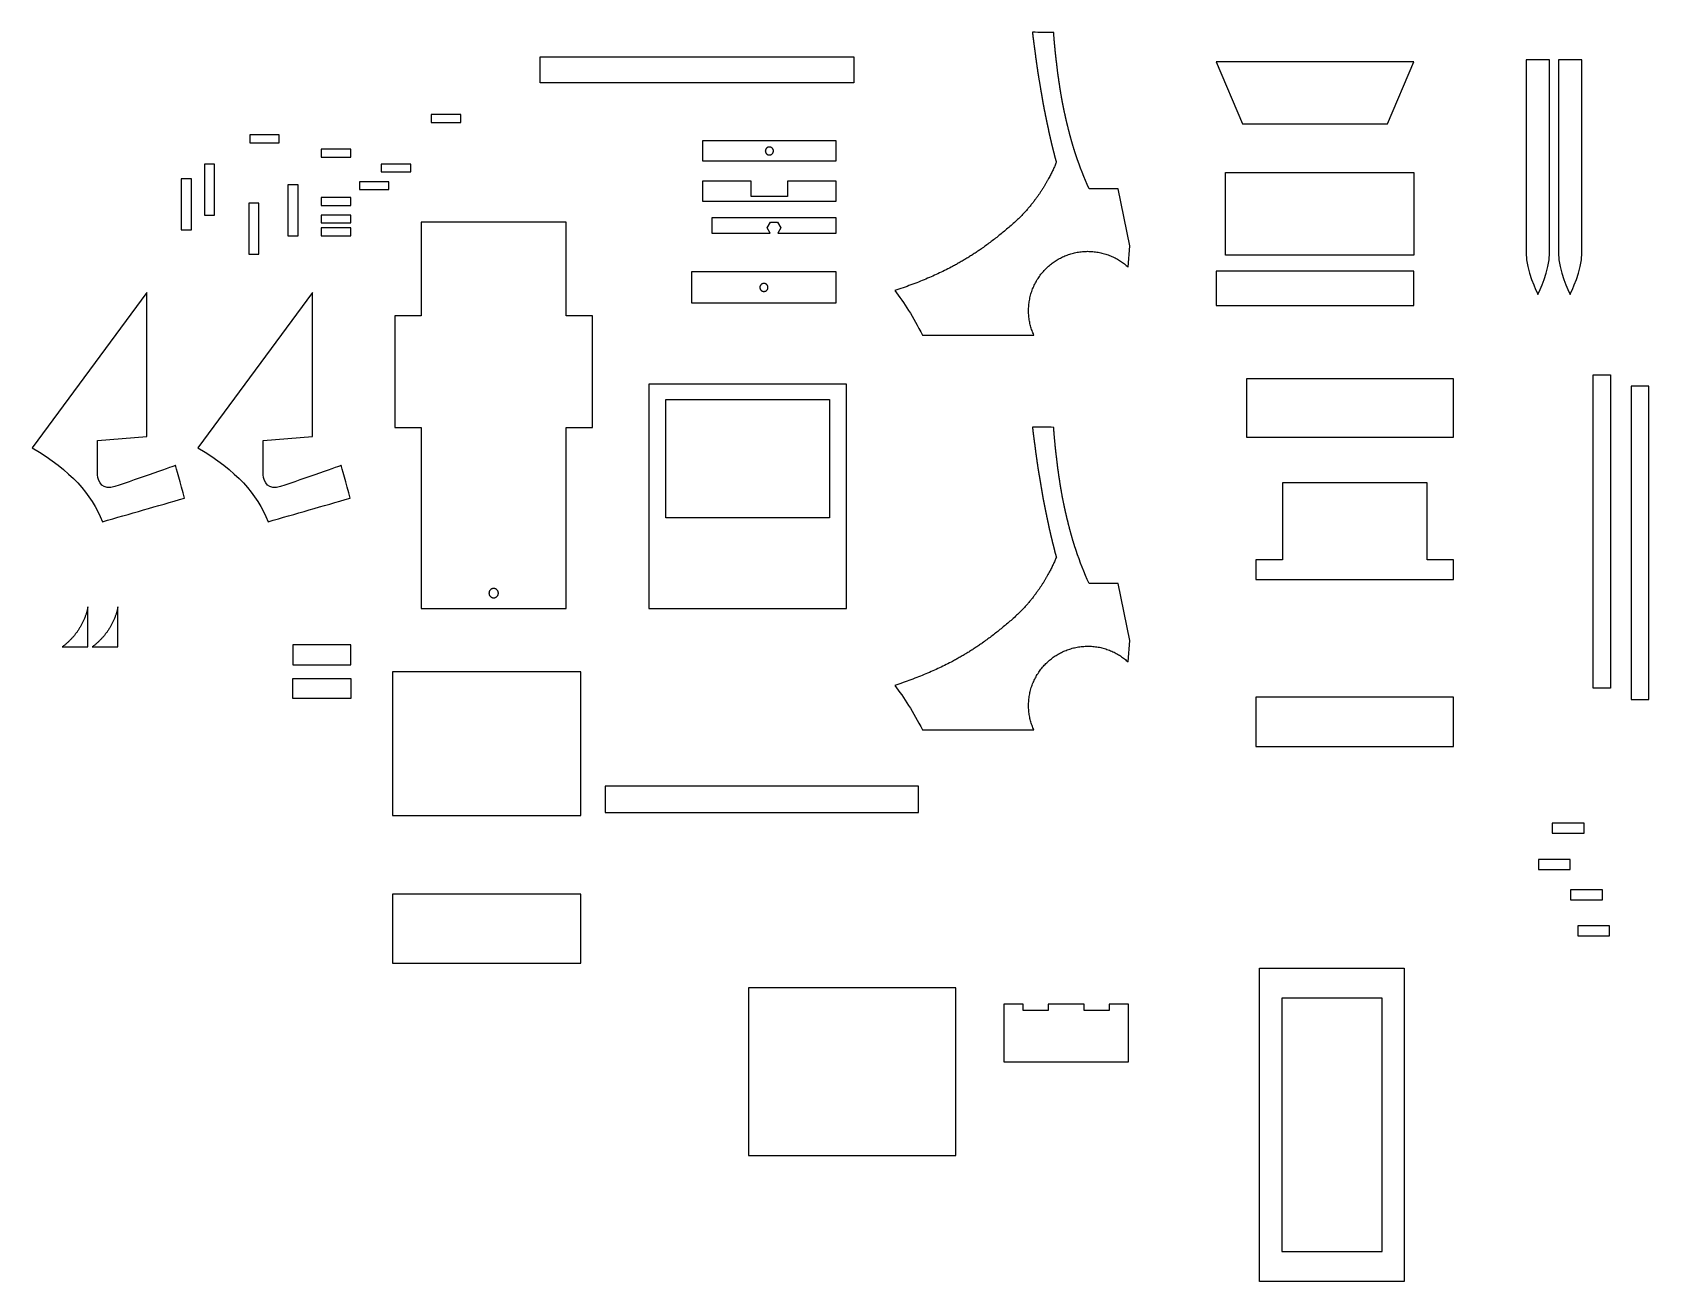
# Model space of a CAD drawing. Header units: millimetres. Extents: x 722 to 1756, y -131 to 669.
import ezdxf

# ---------------------------------------------------------------- set-up
doc = ezdxf.new("R2010")
doc.units = ezdxf.units.MM
doc.layers.add('Default', color=18, linetype='Continuous')

msp = doc.modelspace()

# ---------------------------------------------------------------- linework, layer by layer
at = {"layer": 'Default'}
for p, q in [((1291.1, 475), (1362.4, 475)), ((1291.1, 222.3), (1362.4, 222.3))]:
    msp.add_line(p, q, dxfattribs=at)
for points in [[(1247.2, 636.4), (1046.6, 636.4), (1046.6, 653.1), (1247.2, 653.1)], [(1605.6, 649.9), (1479, 649.9), (1496, 610.1), (1588.6, 610.1)], [(976.9, 616.1), (976.9, 611.1), (995.8, 611.1), (995.8, 616.1)], [(860.7, 603), (860.7, 598), (879.5, 598), (879.5, 603)], [(925.3, 593.9), (906.5, 593.9), (906.5, 588.9), (925.3, 588.9)], [(1150.4, 599.2), (1150.4, 586.5), (1236, 586.5), (1236, 599.2)], [(831.8, 584.3), (831.8, 551.7), (838.2, 551.7), (838.2, 584.3)], [(944.9, 584.4), (944.9, 579.4), (963.7, 579.4), (963.7, 584.4)], [(816.9, 574.9), (816.9, 542.3), (823.4, 542.3), (823.4, 574.9)], [(885.2, 571.1), (885.2, 538.5), (891.6, 538.5), (891.6, 571.1)], [(930.9, 573.1), (930.9, 568.1), (949.8, 568.1), (949.8, 573.1)], [(1236, 573.4), (1204.8, 573.4), (1204.8, 563.7), (1181.6, 563.7), (1181.6, 573.4), (1150.4, 573.4), (1150.4, 560.7), (1236, 560.7)], [(860.1, 559.4), (860.1, 526.8), (866.6, 526.8), (866.6, 559.4)], [(925.3, 562.9), (906.5, 562.9), (906.5, 557.9), (925.3, 557.9)], [(925.3, 551.7), (906.5, 551.7), (906.5, 546.7), (925.3, 546.7)], [(1198.4, 547.3), (1200.6, 543.5), (1198.6, 540.1), (1236, 540.1), (1236, 549.9), (1156.4, 549.9), (1156.4, 540.1), (1193.8, 540.1), (1191.8, 543.5), (1194, 547.3)], [(925.3, 543.5), (906.5, 543.5), (906.5, 538.5), (925.3, 538.5)], [(970.5, 487.3), (953.5, 487.3), (953.5, 415.9), (970.5, 415.9), (970.5, 300), (1063.1, 300), (1063.1, 415.9), (1080.1, 415.9), (1080.1, 487.3), (1063.1, 487.3), (1063.1, 547.2), (970.5, 547.2)], [(1143.4, 495.6), (1236, 495.6), (1236, 515.4), (1143.4, 515.4)], [(1498.5, 446.9), (1498.5, 409.7), (1631, 409.7), (1631, 446.9)], [(1720.2, 449.5), (1731.4, 449.5), (1731.4, 248.9), (1720.2, 248.9)], [(1116, 300), (1242.5, 300), (1242.5, 443.6), (1116, 443.6)], [(1744.6, 442.3), (1744.6, 241.7), (1755.8, 241.7), (1755.8, 442.3)], [(1126.9, 357.9), (1126.9, 433.8), (1231.6, 433.8), (1231.6, 357.9)], [(1631, 331.1), (1614, 331.1), (1614, 349.6), (1614, 350.4), (1614, 380.3), (1521.5, 380.3), (1521.5, 350.4), (1521.5, 349.6), (1521.5, 331.1), (1504.5, 331.1), (1504.5, 318.6), (1567.7, 318.6), (1631, 318.6)], [(925.3, 276.7), (888.3, 276.7), (888.3, 263.9), (925.3, 263.9)], [(1072.6, 167.5), (1072.6, 259.5), (952.1, 259.5), (952.1, 167.5)], [(925.3, 242.4), (888.3, 242.4), (888.3, 255.1), (925.3, 255.1)], [(1631, 243.2), (1504.5, 243.2), (1504.5, 224.7), (1504.5, 211.7), (1631, 211.7), (1631, 224.7)], [(1088.1, 169.5), (1288.7, 169.5), (1288.7, 186.3), (1088.1, 186.3)], [(1694, 162.6), (1694, 156.1), (1714.5, 156.1), (1714.5, 162.6)], [(1685.2, 139.3), (1685.2, 132.9), (1705.6, 132.9), (1705.6, 139.3)], [(1072.6, 73), (1072.6, 117.1), (952.1, 117.1), (952.1, 73)], [(1705.8, 120), (1705.8, 113.6), (1726.3, 113.6), (1726.3, 120)], [(1710.4, 96.8), (1710.4, 90.4), (1730.8, 90.4), (1730.8, 96.8)], [(1599.3, 69.8), (1599.3, -130.8), (1506.8, -130.8), (1506.8, 69.8)], [(1312.4, 57.3), (1179.8, 57.3), (1179.8, -50), (1312.4, -50)], [(1422.9, 46.8), (1410.7, 46.8), (1410.7, 42.8), (1394.7, 42.8), (1394.7, 46.8), (1371.5, 46.8), (1371.5, 42.8), (1355.5, 42.8), (1355.5, 46.8), (1343.3, 46.8), (1343.3, 9.8), (1422.9, 9.8)], [(1585.2, 50.6), (1521, 50.6), (1521, -111.6), (1585.2, -111.6)]]:
    msp.add_lwpolyline(points, close=True, dxfattribs=at)
for points in [[(1692.4, 527.5), (1692.4, 651), (1677.4, 651), (1677.4, 527.5)], [(1713, 527.5), (1713, 651), (1698, 651), (1698, 527.5)], [(1422.7, 518.5), (1423.9, 532.1), (1416.3, 568.6), (1397.8, 568.6)], [(763.4, 385.6), (763.4, 407.4), (794.8, 410.1), (794.8, 502.1), (721.6, 402.7)], [(869.4, 385.6), (869.4, 407.4), (900.8, 410.1), (900.8, 502.1), (827.6, 402.7)], [(1422.7, 265.8), (1423.9, 279.4), (1416.3, 315.9), (1397.8, 315.9)], [(740.8, 275.4), (757.2, 275.4), (757.2, 301)], [(760, 275.4), (776.4, 275.4), (776.4, 301)]]:
    msp.add_lwpolyline(points, dxfattribs=at)
for points, degree in [([(1375.1, 668.6), (1370.6, 668.7), (1366, 668.7), (1361.5, 668.7)], 3), ([(1397.8, 568.6), (1394.6, 575.6), (1391.9, 582.6), (1389.5, 589.7)], 3), ([(1376.8, 585.5), (1376.8, 585.5), (1376.8, 585.5), (1376.8, 585.5)], 3), ([(1485, 526.2), (1485, 531.5), (1485, 579), (1485, 579)], 3), ([(1485, 579), (1545.3, 579), (1605.6, 579)], 2), ([(1605.6, 579), (1605.6, 579), (1605.6, 531.5), (1605.6, 526.2)], 3), ([(1677.4, 527.5), (1677.4, 516.3), (1684.2, 502.5), (1684.9, 501)], 3), ([(1684.9, 501), (1685.7, 502.5), (1692.4, 516.3), (1692.4, 527.5)], 3), ([(1698, 527.5), (1698, 516.3), (1704.7, 502.5), (1705.5, 501)], 3), ([(1705.5, 501), (1706.2, 502.5), (1713, 516.3), (1713, 527.5)], 3), ([(1605.6, 526.2), (1545.3, 526.2), (1485, 526.2)], 2), ([(1479, 515.8), (1479, 515.1), (1479, 503), (1479, 493.9)], 3), ([(1605.6, 515.8), (1542.3, 515.8), (1479, 515.8)], 2), ([(1605.6, 493.9), (1605.6, 503), (1605.6, 515.1), (1605.6, 515.8)], 3), ([(1273.4, 503.4), (1279.4, 495.8), (1285.2, 486.5), (1291.1, 475)], 3), ([(1479, 493.9), (1542.3, 493.9), (1605.6, 493.9)], 2), ([(1375.1, 415.9), (1370.6, 416), (1366, 416), (1361.5, 416)], 3), ([(721.6, 402.7), (746.6, 388), (759.1, 373.4), (766.5, 355.5)], 3), ([(827.6, 402.7), (852.6, 388), (865.1, 373.4), (872.5, 355.5)], 3), ([(774.4, 378), (767, 375.4), (763.4, 380.7), (763.4, 385.6)], 3), ([(813.3, 391.5), (813.3, 391.5), (789.2, 383.1), (774.4, 378)], 3), ([(819, 370.6), (816.6, 379.5), (813.5, 390.8), (813.3, 391.5)], 3), ([(880.4, 378), (873, 375.4), (869.4, 380.7), (869.4, 385.6)], 3), ([(919.3, 391.5), (919.3, 391.5), (895.2, 383.1), (880.4, 378)], 3), ([(925, 370.6), (922.6, 379.5), (919.5, 390.8), (919.3, 391.5)], 3), ([(766.5, 355.5), (784, 360.5), (801.5, 365.6), (819, 370.6)], 3), ([(872.5, 355.5), (890, 360.5), (907.5, 365.6), (925, 370.6)], 3), ([(1376.8, 332.8), (1376.8, 332.8), (1376.8, 332.8), (1376.8, 332.8)], 3), ([(1397.8, 315.9), (1394.6, 322.9), (1391.9, 329.9), (1389.5, 337)], 3), ([(1273.4, 250.7), (1279.4, 243.1), (1285.2, 233.8), (1291.1, 222.3)], 3)]:
    msp.add_open_spline(points, degree=degree, dxfattribs=at)
for points, weights, degree, knots in [([(1361.5, 668.7), (1362, 664.3), (1362.6, 660), (1363.2, 655.6), (1363.7, 651.3), (1364.4, 646.9), (1365, 642.6), (1365.7, 638.4), (1366.4, 634.3), (1367.1, 630.1), (1367.5, 628), (1367.8, 625.8), (1368.2, 623.6), (1368.8, 620.4), (1369.5, 617.1), (1370.1, 613.9), (1370.6, 611.7), (1371, 609.5), (1371.5, 607.4), (1371.9, 605.2), (1372.4, 603.1), (1372.9, 600.9), (1373.4, 598.8), (1373.9, 596.7), (1374.4, 594.5), (1375, 592.4), (1375.5, 590.3), (1376, 588.2), (1376.3, 587.3), (1376.5, 586.4), (1376.8, 585.5)], [1, 0.980410893547, 0.961205520186, 0.942376362928, 0.942376362928, 0.942376362928, 0.942376362928, 0.942376362928, 0.942376362928, 0.942376362928, 0.942376362928, 0.942376362928, 0.942376362928, 0.942376362928, 0.942376362928, 0.942376362928, 0.942376362928, 0.942376362928, 0.942376362928, 0.942376362928, 0.942376362928, 0.942376362928, 0.942376362928, 0.942376362928, 0.942376362928, 0.942376362928, 0.942376362928, 0.942376362928, 0.961205520186, 0.980410893547, 1], 3, [700.179268, 700.179268, 700.179268, 700.179268, 713.399429, 713.399429, 713.399429, 726.650965, 726.650965, 726.650965, 739.322156, 739.322156, 739.322156, 745.92883, 745.92883, 745.92883, 755.920831, 755.920831, 755.920831, 762.552125, 762.552125, 762.552125, 769.183411, 769.183411, 769.183411, 775.795549, 775.795549, 775.795549, 782.356641, 782.356641, 782.356641, 785.195129, 785.195129, 785.195129, 785.195129]), ([(1389.5, 589.7), (1389.2, 590.7), (1388.8, 591.7), (1388.5, 592.7), (1387.2, 596.8), (1386, 600.9), (1385, 605), (1383.9, 609.2), (1382.9, 613.4), (1382, 617.6), (1381.1, 621.8), (1380.3, 626), (1379.6, 630.3), (1378.9, 634.5), (1378.3, 638.8), (1377.7, 643), (1377.2, 647.3), (1376.7, 651.5), (1376.2, 655.8), (1375.8, 660.1), (1375.4, 664.3), (1375.1, 668.6)], [1, 0.980410893547, 0.961205520186, 0.942376362928, 0.942376362928, 0.942376362928, 0.942376362928, 0.942376362928, 0.942376362928, 0.942376362928, 0.942376362928, 0.942376362928, 0.942376362928, 0.942376362928, 0.942376362928, 0.942376362928, 0.942376362928, 0.942376362928, 0.942376362928, 0.961205520186, 0.980410893547, 1], 3, [605.866034, 605.866034, 605.866034, 605.866034, 608.996205, 608.996205, 608.996205, 621.919883, 621.919883, 621.919883, 634.880619, 634.880619, 634.880619, 647.819823, 647.819823, 647.819823, 660.735506, 660.735506, 660.735506, 673.652247, 673.652247, 673.652247, 686.587001, 686.587001, 686.587001, 686.587001]), ([(1195.7, 593.5), (1196.4, 591), (1193.9, 590.3), (1191.4, 589.6), (1190.7, 592.1), (1190, 594.5), (1192.5, 595.2), (1195, 595.9), (1195.7, 593.5)], [1, 0.707106781187, 1, 0.707106781187, 1, 0.707106781187, 1, 0.707106781187, 1], 2, [-16.120041, -16.120041, -16.120041, -12.090031, -12.090031, -8.060021, -8.060021, -4.03001, -4.03001, 0, 0, 0]), ([(1376.8, 585.5), (1371.4, 572.6), (1362.7, 557.9), (1347.5, 544.8), (1326.1, 526.4), (1306.9, 514.6), (1273.4, 503.4)], [1, 0.980410893547, 0.961205520186, 0.942376362928, 0.961205520186, 0.980410893547, 1], 3, [785.195255, 785.195255, 785.195255, 785.195255, 785.710514, 785.710514, 785.710514, 786.438479, 786.438479, 786.438479, 786.438479]), ([(1362.4, 475), (1349.6, 503.3), (1374.8, 521.4), (1400, 539.5), (1422.7, 518.5)], [1, 0.773968287846, 1, 0.773968287846, 1], 2, [857.99422, 857.99422, 857.99422, 909.696693, 909.696693, 961.399166, 961.399166, 961.399166]), ([(1192.3, 505.4), (1192.3, 502.9), (1189.7, 502.9), (1187.1, 502.9), (1187.1, 505.4), (1187.1, 508), (1189.7, 508), (1192.3, 508), (1192.3, 505.4)], [1, 0.707106781187, 1, 0.707106781187, 1, 0.707106781187, 1, 0.707106781187, 1], 2, [-18.849556, -18.849556, -18.849556, -14.137167, -14.137167, -9.424778, -9.424778, -4.712389, -4.712389, 0, 0, 0]), ([(1361.5, 416), (1362, 411.6), (1362.6, 407.3), (1363.2, 402.9), (1363.7, 398.6), (1364.4, 394.2), (1365, 389.9), (1365.7, 385.7), (1366.4, 381.6), (1367.1, 377.4), (1367.5, 375.2), (1367.8, 373.1), (1368.2, 370.9), (1368.8, 367.7), (1369.5, 364.4), (1370.1, 361.2), (1370.6, 359), (1371, 356.8), (1371.5, 354.7), (1371.9, 352.5), (1372.4, 350.4), (1372.9, 348.2), (1373.4, 346.1), (1373.9, 344), (1374.4, 341.8), (1375, 339.7), (1375.5, 337.6), (1376, 335.5), (1376.3, 334.6), (1376.5, 333.7), (1376.8, 332.8)], [1, 0.980410893547, 0.961205520186, 0.942376362928, 0.942376362928, 0.942376362928, 0.942376362928, 0.942376362928, 0.942376362928, 0.942376362928, 0.942376362928, 0.942376362928, 0.942376362928, 0.942376362928, 0.942376362928, 0.942376362928, 0.942376362928, 0.942376362928, 0.942376362928, 0.942376362928, 0.942376362928, 0.942376362928, 0.942376362928, 0.942376362928, 0.942376362928, 0.942376362928, 0.942376362928, 0.942376362928, 0.961205520186, 0.980410893547, 1], 3, [700.179268, 700.179268, 700.179268, 700.179268, 713.399429, 713.399429, 713.399429, 726.650965, 726.650965, 726.650965, 739.322156, 739.322156, 739.322156, 745.92883, 745.92883, 745.92883, 755.920831, 755.920831, 755.920831, 762.552125, 762.552125, 762.552125, 769.183411, 769.183411, 769.183411, 775.795549, 775.795549, 775.795549, 782.356641, 782.356641, 782.356641, 785.195129, 785.195129, 785.195129, 785.195129]), ([(1389.5, 337), (1389.2, 338), (1388.8, 339), (1388.5, 340), (1387.2, 344.1), (1386, 348.2), (1385, 352.3), (1383.9, 356.5), (1382.9, 360.7), (1382, 364.9), (1381.1, 369.1), (1380.3, 373.3), (1379.6, 377.6), (1378.9, 381.8), (1378.3, 386), (1377.7, 390.3), (1377.2, 394.6), (1376.7, 398.8), (1376.2, 403.1), (1375.8, 407.4), (1375.4, 411.6), (1375.1, 415.9)], [1, 0.980410893547, 0.961205520186, 0.942376362928, 0.942376362928, 0.942376362928, 0.942376362928, 0.942376362928, 0.942376362928, 0.942376362928, 0.942376362928, 0.942376362928, 0.942376362928, 0.942376362928, 0.942376362928, 0.942376362928, 0.942376362928, 0.942376362928, 0.942376362928, 0.961205520186, 0.980410893547, 1], 3, [605.866034, 605.866034, 605.866034, 605.866034, 608.996205, 608.996205, 608.996205, 621.919883, 621.919883, 621.919883, 634.880619, 634.880619, 634.880619, 647.819823, 647.819823, 647.819823, 660.735506, 660.735506, 660.735506, 673.652247, 673.652247, 673.652247, 686.587001, 686.587001, 686.587001, 686.587001]), ([(1376.8, 332.8), (1371.4, 319.9), (1362.7, 305.2), (1347.5, 292.1), (1326.1, 273.7), (1306.9, 261.9), (1273.4, 250.7)], [1, 0.980410893547, 0.961205520186, 0.942376362928, 0.961205520186, 0.980410893547, 1], 3, [785.195255, 785.195255, 785.195255, 785.195255, 785.710514, 785.710514, 785.710514, 786.438479, 786.438479, 786.438479, 786.438479]), ([(1019.8, 309.8), (1019.8, 306.8), (1016.8, 306.8), (1013.8, 306.8), (1013.8, 309.8), (1013.8, 312.8), (1016.8, 312.8), (1019.8, 312.8), (1019.8, 309.8)], [1, 0.707106781187, 1, 0.707106781187, 1, 0.707106781187, 1, 0.707106781187, 1], 2, [-18.849556, -18.849556, -18.849556, -14.137167, -14.137167, -9.424778, -9.424778, -4.712389, -4.712389, 0, 0, 0]), ([(1362.4, 222.3), (1349.6, 250.6), (1374.8, 268.7), (1400, 286.8), (1422.7, 265.8)], [1, 0.773968287846, 1, 0.773968287846, 1], 2, [857.99422, 857.99422, 857.99422, 909.696693, 909.696693, 961.399166, 961.399166, 961.399166])]:
    msp.add_rational_spline(points, weights, degree=degree, knots=knots, dxfattribs=at)
for points in [[(757.2, 301), (753.9, 285.1), (740.8, 275.4)], [(776.4, 301), (773.1, 285.1), (760, 275.4)]]:
    msp.add_rational_spline(points, [1, 0.933710004255, 1], degree=2, dxfattribs=at)

doc.saveas('drawing.dxf')
